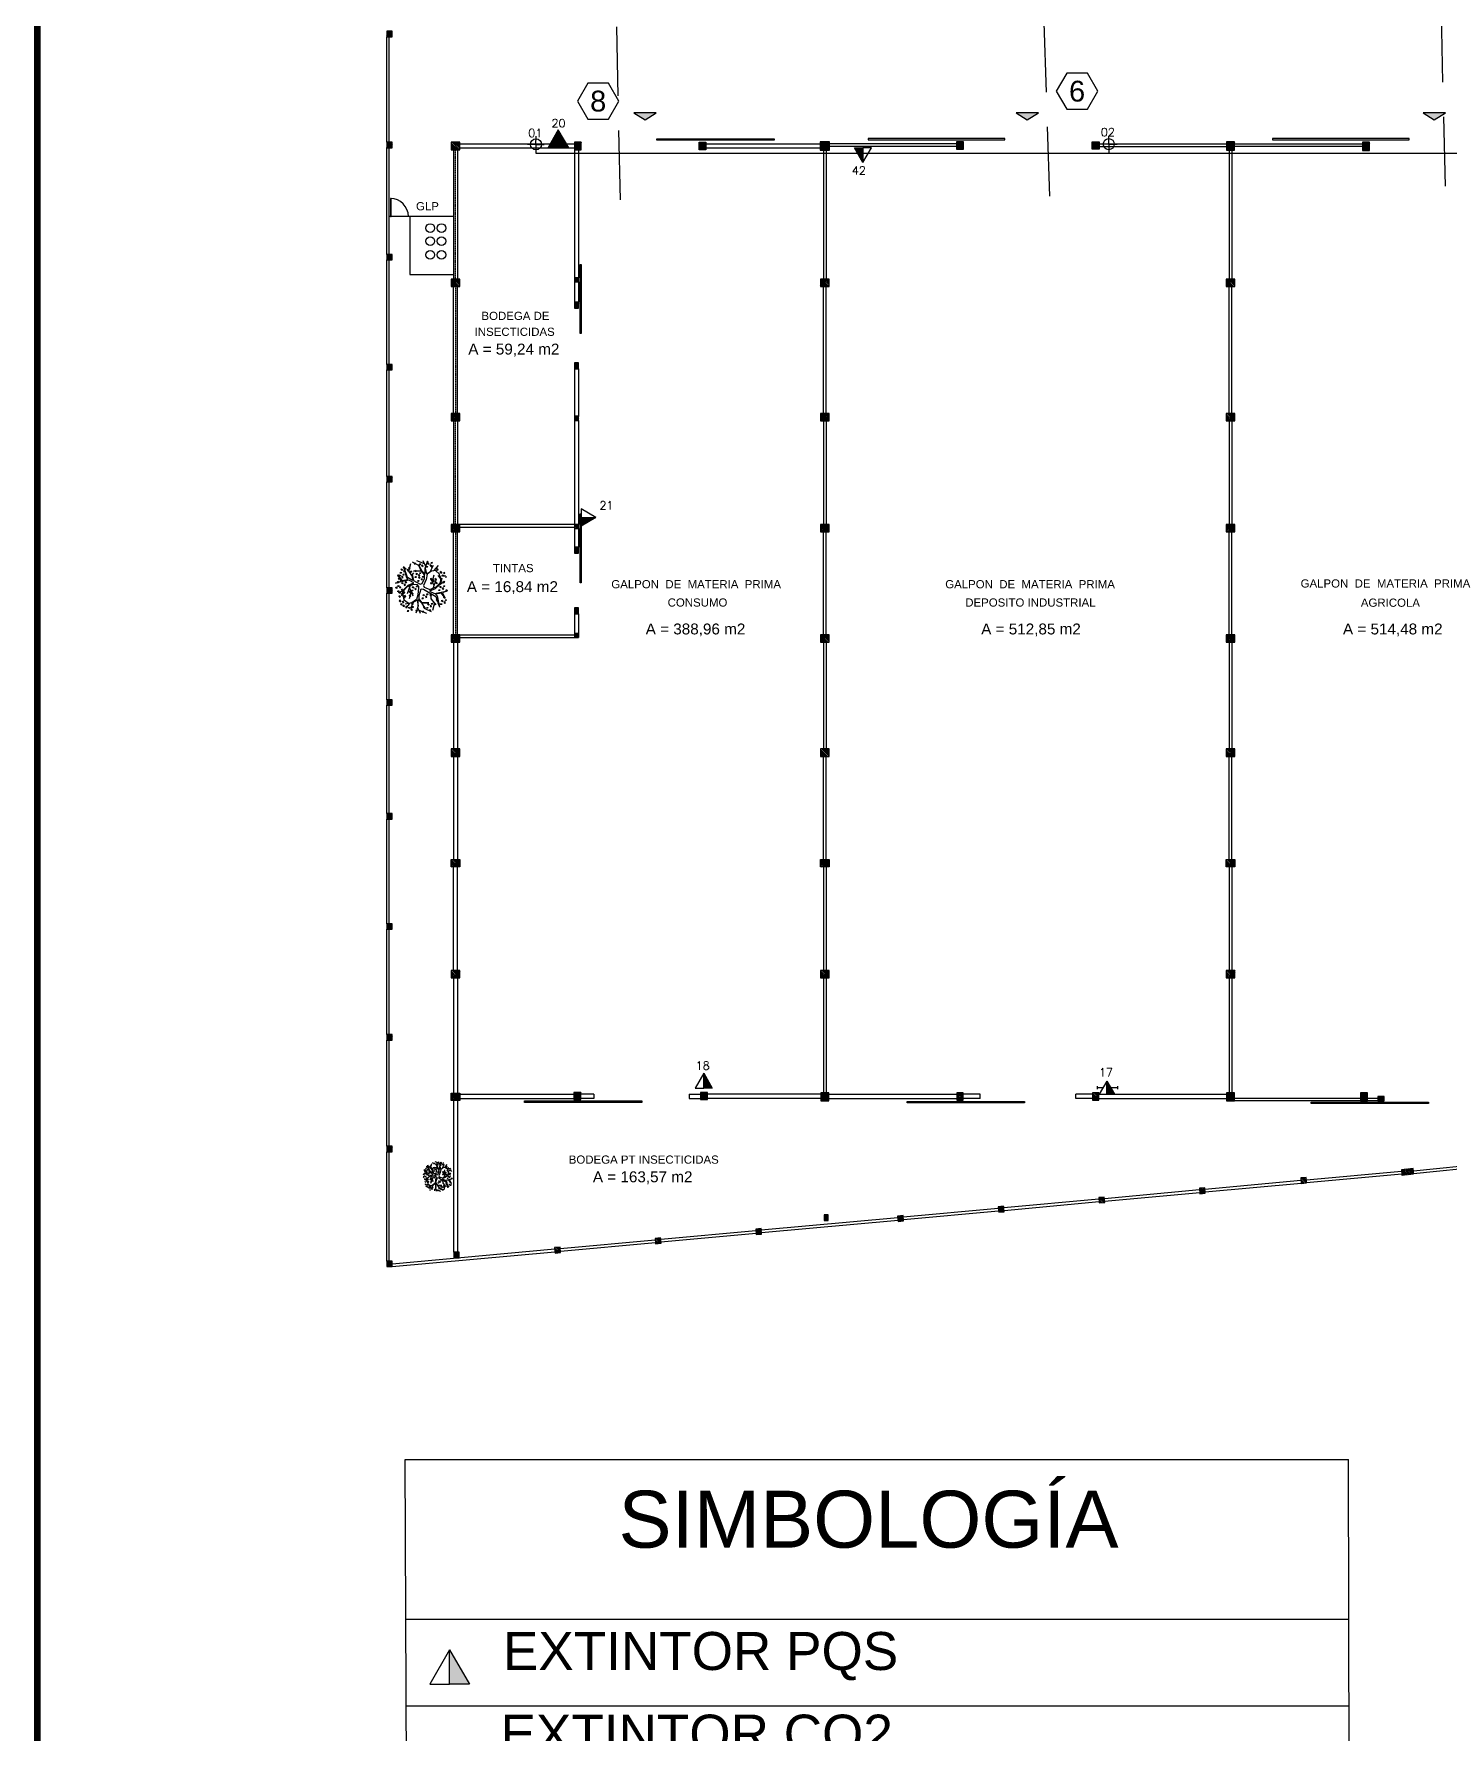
# Model space of a CAD drawing. Header units: millimetres. Extents: x -107 to 237943, y 136 to 168336.
# Drawn here: x -107 to 51732, y 57062 to 119334 of the extents above; entities that cross this region are included whole.
import ezdxf

# ---------------------------------------------------------------- set-up
doc = ezdxf.new("R2010")
doc.units = ezdxf.units.MM
doc.linetypes.add('DASHED2', pattern=[0.375, 0.25, -0.125])
doc.linetypes.add('HIDDEN2', pattern=[4.7625, 3.175, -1.5875])
for name, color, linetype in [('areas verdes', 82, 'Continuous'), ('edificios', 7, 'Continuous'), ('Extintor Agua', 1, 'Continuous'), ('Extintores CO2', 1, 'Continuous'), ('Extintores pqs', 5, 'Continuous'), ('Hidrantes', 5, 'Continuous'), ('textos', 7, 'Continuous')]:
    doc.layers.add(name, color=color, linetype=linetype)
for name, color, linetype, lineweight in [('Evacuación', 94, 'DASHED2', 35), ('Línea Hidrante', 1, 'Continuous', 60), ('Zona de Seguridad', 94, 'Continuous', 9)]:
    doc.layers.add(name, color=color, linetype=linetype, lineweight=lineweight)
doc.styles.add('CUADRO', font='arial.ttf', dxfattribs={"height": 0.8})
doc.styles.get("Standard").update_dxf_attribs({"font": 'romans.shx', "width": 0.87})
doc.styles.add('style1', font='arial.ttf')
pattern_1 = [(315, (41925.572, 125001.506), (29.185832, 29.185832), [])]
pattern_2 = [(315.16564, (227.145, -168.87), (29.101337, 29.270084), [])]

# ---------------------------------------------------------------- blocks, each defined once
blk = doc.blocks.new('árbol 2')
at = {"layer": 'areas verdes', "color": 84}
for p, q in [((-715, 634), (-752, 619)), ((-715, 634), (-682, 615)), ((-655, 687), (-644, 723)), ((-655, 687), (-632, 655)), ((-620, 693), (-644, 723)), ((-620, 693), (-632, 655)), ((-597, 660), (-610, 624)), ((-573, 634), (-610, 624)), ((-597, 660), (-559, 671)), ((-573, 634), (-559, 671)), ((-515, 594), (-503, 630)), ((-322, 365), (-504, 640)), ((-480, 600), (-503, 630)), ((-461, 672), (-449, 709)), ((-461, 672), (-437, 641)), ((-460, 566), (-386, 845)), ((-426, 678), (-449, 709)), ((-426, 678), (-437, 641)), ((-97, 773), (-332, 886)), ((-256, 832), (-245, 869)), ((-256, 832), (-233, 801)), ((-221, 839), (-245, 869)), ((-221, 839), (-233, 801)), ((118, 832), (-168, 945)), ((-66, 807), (-55, 844)), ((-66, 807), (-43, 776)), ((-32, 813), (-55, 844)), ((-32, 813), (-43, 776)), ((11, 752), (23, 788)), ((11, 752), (35, 720)), ((46, 758), (23, 788)), ((46, 758), (35, 720)), ((165, 738), (67, 946)), ((136, 671), (231, 944)), ((201, 737), (175, 707)), ((215, 704), (175, 707)), ((201, 737), (239, 734)), ((206, 892), (217, 929)), ((206, 892), (229, 860)), ((246, 854), (209, 838)), ((244, 818), (209, 838)), ((215, 704), (239, 734)), ((240, 898), (217, 929)), ((240, 898), (229, 860)), ((244, 818), (279, 834)), ((246, 854), (279, 834)), ((425, 773), (305, 531)), ((316, 778), (335, 812)), ((316, 778), (332, 743)), ((351, 776), (332, 743)), ((351, 776), (335, 812)), ((364, 880), (351, 844)), ((388, 854), (351, 844)), ((361, 730), (372, 767)), ((361, 730), (384, 698)), ((364, 880), (402, 890)), ((396, 736), (372, 767)), ((396, 736), (384, 698)), ((388, 854), (402, 890)), ((611, 765), (452, 584)), ((571, 622), (582, 659)), ((605, 629), (582, 659)), ((605, 629), (594, 591)), ((-877, 157), (-865, 194)), ((-877, 157), (-853, 126)), ((-849, 33), (-874, 3)), ((-835, 0), (-874, 3)), ((-870, 397), (-859, 433)), ((-870, 397), (-847, 365)), ((-842, 164), (-865, 194)), ((-835, 403), (-859, 433)), ((-831, 304), (-857, 274)), ((-818, 271), (-857, 274)), ((-842, 164), (-853, 126)), ((-849, 33), (-810, 29)), ((-835, 403), (-847, 365)), ((-835, 0), (-810, 29)), ((-831, 304), (-793, 301)), ((-787, 421), (-823, 405)), ((-789, 385), (-823, 405)), ((-818, 271), (-793, 301)), ((-789, 385), (-754, 401)), ((-787, 421), (-754, 401)), ((-760, 517), (-786, 487)), ((-746, 485), (-786, 487)), ((-760, 517), (-722, 514)), ((-717, 599), (-752, 619)), ((-746, 485), (-722, 514)), ((-696, 139), (-732, 123)), ((-698, 104), (-732, 123)), ((-717, 599), (-682, 615)), ((-717, 345), (-697, 379)), ((-717, 345), (-700, 310)), ((-681, 343), (-700, 310)), ((-698, 104), (-663, 120)), ((-681, 343), (-697, 379)), ((-696, 139), (-663, 120)), ((-668, 446), (-682, 410)), ((-645, 420), (-682, 410)), ((-668, 446), (-631, 457)), ((-645, 559), (-626, 593)), ((-645, 559), (-629, 524)), ((-645, 420), (-631, 457)), ((-610, 557), (-629, 524)), ((-610, 557), (-626, 593)), ((-626, 63), (-607, 98)), ((-626, 63), (-610, 28)), ((-591, 62), (-610, 28)), ((-591, 62), (-607, 98)), ((-578, 165), (-591, 129)), ((-554, 139), (-591, 129)), ((-578, 165), (-540, 176)), ((-554, 139), (-540, 176)), ((-407, 33), (-518, -263)), ((-515, 594), (-491, 562)), ((-480, 600), (-491, 562)), ((-403, 539), (-391, 576)), ((-403, 539), (-379, 507)), ((-368, 545), (-391, 576)), ((-368, 545), (-379, 507)), ((-336, 383), (-327, 221)), ((-218, 361), (-244, 331)), ((-205, 328), (-244, 331)), ((-229, 563), (-218, 600)), ((-229, 563), (-206, 532)), ((-194, 569), (-218, 600)), ((-218, 361), (-180, 358)), ((-174, 478), (-210, 462)), ((-176, 442), (-210, 462)), ((-194, 569), (-206, 532)), ((-205, 328), (-180, 358)), ((-183, 10), (-196, -26)), ((-183, 10), (-145, 21)), ((-176, 442), (-141, 458)), ((-174, 478), (-141, 458)), ((-159, -16), (-145, 21)), ((-118, 220), (-144, 190)), ((-104, 188), (-144, 190)), ((-118, 220), (-80, 217)), ((-74, 337), (-110, 321)), ((-76, 302), (-110, 321)), ((-104, 402), (-84, 436)), ((-104, 402), (-87, 367)), ((-104, 188), (-80, 217)), ((-68, 400), (-87, 367)), ((-68, 400), (-84, 436)), ((-76, 302), (-41, 318)), ((-74, 337), (-41, 318)), ((-55, 503), (-69, 467)), ((-32, 477), (-69, 467)), ((-55, 503), (-17, 514)), ((-32, 477), (-17, 514)), ((-3, 261), (16, 296)), ((-3, 261), (13, 227)), ((32, 260), (13, 227)), ((32, 260), (16, 296)), ((45, 363), (32, 327)), ((69, 337), (32, 327)), ((45, 363), (83, 374)), ((69, 337), (83, 374)), ((339, 112), (351, 149)), ((339, 112), (363, 80)), ((465, 23), (343, 308)), ((348, 257), (360, 294)), ((348, 257), (372, 225)), ((374, 118), (351, 149)), ((383, 263), (360, 294)), ((374, 118), (363, 80)), ((383, 263), (372, 225)), ((379, 571), (617, 613)), ((458, 411), (399, 178)), ((426, 202), (437, 238)), ((426, 202), (449, 170)), ((429, -65), (541, 231)), ((461, 208), (437, 238)), ((461, 208), (449, 170)), ((505, 264), (516, 301)), ((505, 264), (528, 232)), ((510, 584), (665, 455)), ((539, 270), (516, 301)), ((539, 270), (528, 232)), ((535, 126), (547, 163)), ((535, 126), (559, 94)), ((570, 132), (547, 163)), ((570, 132), (559, 94)), ((571, 622), (594, 591)), ((701, 310), (614, 397)), ((720, 201), (665, 457)), ((666, 348), (678, 384)), ((666, 348), (690, 316)), ((701, 354), (678, 384)), ((701, 354), (690, 316)), ((700, 506), (698, 545)), ((731, 523), (698, 545)), ((700, 506), (732, 485)), ((731, 523), (732, 485)), ((786, 415), (753, 394)), ((789, 379), (753, 394)), ((786, 415), (822, 400)), ((789, 379), (822, 400)), ((796, 158), (807, 195)), ((796, 158), (819, 126)), ((816, 25), (803, -11)), ((831, 164), (807, 195)), ((816, 25), (854, 36)), ((817, 491), (832, 528)), ((817, 491), (837, 458)), ((831, 164), (819, 126)), ((852, 494), (832, 528)), ((852, 494), (837, 458)), ((840, -1), (854, 36)), ((893, 379), (855, 388)), ((870, 353), (855, 388)), ((870, 353), (908, 343)), ((893, 379), (908, 343)), ((-911, -30), (-948, -45)), ((-913, -65), (-948, -45)), ((-913, -65), (-878, -49)), ((-911, -30), (-878, -49)), ((-848, -157), (-874, -187)), ((-834, -190), (-874, -187)), ((-848, -157), (-810, -160)), ((-834, -190), (-810, -160)), ((-818, -372), (-806, -336)), ((-818, -372), (-794, -404)), ((-809, -227), (-797, -191)), ((-809, -227), (-785, -259)), ((-783, -366), (-806, -336)), ((-786, -18), (-799, -54)), ((-762, -44), (-799, -54)), ((-799, -533), (-794, -494)), ((-799, -533), (-771, -560)), ((-774, -221), (-797, -191)), ((-783, -366), (-794, -404)), ((-766, -522), (-794, -494)), ((-786, -18), (-748, -7)), ((-774, -221), (-785, -259)), ((-766, -522), (-771, -560)), ((-762, -44), (-748, -7)), ((-733, -116), (-714, -81)), ((-733, -116), (-717, -151)), ((-731, -283), (-720, -246)), ((-731, -283), (-708, -314)), ((-678, -169), (-728, -351)), ((-696, -277), (-720, -246)), ((-698, -117), (-717, -151)), ((-698, -117), (-714, -81)), ((-696, -277), (-708, -314)), ((-698, -233), (-642, -490)), ((-687, -571), (-665, -538)), ((-687, -571), (-674, -607)), ((-678, -343), (-591, -430)), ((-652, -575), (-674, -607)), ((-652, -575), (-665, -538)), ((-487, -616), (-662, -493)), ((-653, -220), (-641, -184)), ((-653, -220), (-629, -252)), ((-618, -214), (-641, -184)), ((-618, -214), (-629, -252)), ((-622, -358), (-610, -322)), ((-622, -358), (-598, -390)), ((-587, -352), (-610, -322)), ((-587, -352), (-598, -390)), ((-356, -603), (-594, -645)), ((-442, -55), (-320, -341)), ((-440, -347), (-428, -310)), ((-440, -347), (-416, -378)), ((-435, -443), (-377, -210)), ((-431, -202), (-419, -165)), ((-431, -202), (-407, -233)), ((-405, -340), (-428, -310)), ((-396, -196), (-419, -165)), ((-405, -340), (-416, -378)), ((-396, -196), (-407, -233)), ((-292, -561), (-402, -806)), ((-346, -133), (-372, -163)), ((-333, -166), (-372, -163)), ((-353, -257), (-342, -220)), ((-353, -257), (-330, -289)), ((-350, -646), (-338, -609)), ((-346, -133), (-308, -136)), ((-318, -251), (-342, -220)), ((-302, -16), (-338, -32)), ((-304, -51), (-338, -32)), ((-315, -639), (-338, -609)), ((-333, -166), (-308, -136)), ((-318, -251), (-330, -289)), ((-304, -51), (-269, -36)), ((-302, -16), (-269, -36)), ((-231, -92), (-212, -57)), ((-231, -92), (-215, -127)), ((-196, -93), (-215, -127)), ((-196, -93), (-212, -57)), ((-159, -16), (-196, -26)), ((41, -418), (16, -448)), ((55, -451), (16, -448)), ((41, -418), (80, -421)), ((86, -301), (50, -317)), ((84, -336), (50, -317)), ((55, -451), (80, -421)), ((84, -336), (119, -321)), ((86, -301), (119, -321)), ((156, -377), (175, -342)), ((156, -377), (172, -412)), ((191, -378), (172, -412)), ((191, -378), (175, -342)), ((204, -275), (191, -311)), ((228, -301), (191, -311)), ((204, -275), (242, -264)), ((228, -301), (242, -264)), ((324, -323), (335, -287)), ((324, -323), (347, -355)), ((359, -317), (335, -287)), ((359, -317), (347, -355)), ((375, -621), (362, -657)), ((375, -621), (413, -610)), ((399, -647), (413, -610)), ((483, -599), (409, -878)), ((479, -643), (490, -606)), ((514, -637), (490, -606)), ((553, -507), (565, -470)), ((553, -507), (577, -538)), ((588, -501), (565, -470)), ((588, -501), (577, -538)), ((611, -640), (623, -603)), ((646, -634), (623, -603)), ((653, -118), (628, -148)), ((667, -151), (628, -148)), ((653, -118), (692, -121)), ((698, -1), (662, -17)), ((696, -36), (662, -17)), ((667, -151), (692, -121)), ((696, -36), (731, -21)), ((698, -1), (731, -21)), ((763, -514), (726, -530)), ((761, -549), (726, -530)), ((761, -549), (796, -533)), ((763, -514), (796, -533)), ((768, -77), (787, -42)), ((768, -77), (784, -112)), ((803, -78), (784, -112)), ((803, -78), (787, -42)), ((840, -1), (803, -11)), ((821, -398), (832, -362)), ((821, -398), (844, -430)), ((856, -392), (832, -362)), ((833, -590), (852, -555)), ((833, -590), (849, -624)), ((856, -392), (844, -430)), ((868, -591), (849, -624)), ((868, -591), (852, -555)), ((881, -488), (868, -524)), ((905, -514), (868, -524)), ((881, -488), (919, -477)), ((905, -514), (919, -477)), ((911, -149), (923, -113)), ((911, -149), (935, -181)), ((946, -143), (923, -113)), ((946, -143), (935, -181)), ((-733, -640), (-769, -653)), ((-737, -675), (-769, -653)), ((-737, -675), (-700, -661)), ((-733, -640), (-700, -661)), ((-635, -695), (-670, -679)), ((-663, -717), (-670, -679)), ((-663, -717), (-627, -734)), ((-635, -695), (-627, -734)), ((-434, -627), (-588, -798)), ((-554, -743), (-543, -706)), ((-554, -743), (-531, -775)), ((-519, -737), (-543, -706)), ((-519, -737), (-531, -775)), ((-494, -882), (-520, -911)), ((-481, -914), (-520, -911)), ((-494, -882), (-456, -885)), ((-450, -765), (-486, -780)), ((-452, -800), (-486, -780)), ((-481, -914), (-456, -885)), ((-452, -800), (-417, -784)), ((-450, -765), (-417, -784)), ((-380, -840), (-361, -806)), ((-380, -840), (-364, -875)), ((-344, -842), (-364, -875)), ((-344, -842), (-361, -806)), ((-350, -646), (-326, -677)), ((-332, -739), (-345, -775)), ((-308, -765), (-345, -775)), ((-332, -739), (-294, -728)), ((-315, -639), (-326, -677)), ((-308, -765), (-294, -728)), ((-113, -704), (-208, -976)), ((-194, -889), (-183, -853)), ((-194, -889), (-171, -921)), ((-160, -883), (-183, -853)), ((-160, -883), (-171, -921)), ((-142, -770), (-44, -978)), ((-95, -864), (191, -978)), ((45, -923), (56, -886)), ((45, -923), (68, -954)), ((79, -917), (56, -886)), ((79, -917), (68, -954)), ((86, -772), (97, -736)), ((86, -772), (109, -804)), ((121, -766), (97, -736)), ((121, -766), (109, -804)), ((213, -764), (187, -794)), ((226, -796), (187, -794)), ((213, -764), (251, -767)), ((257, -647), (221, -662)), ((255, -682), (221, -662)), ((226, -796), (251, -767)), ((255, -682), (290, -666)), ((257, -647), (290, -666)), ((303, -877), (314, -841)), ((303, -877), (326, -909)), ((337, -871), (314, -841)), ((337, -871), (326, -909)), ((327, -723), (346, -688)), ((327, -723), (343, -757)), ((363, -724), (343, -757)), ((363, -724), (346, -688)), ((399, -647), (362, -657)), ((479, -643), (502, -674)), ((514, -637), (502, -674)), ((611, -640), (635, -671)), ((646, -634), (635, -671)), ((718, -631), (692, -661)), ((732, -663), (692, -661)), ((718, -631), (756, -634)), ((732, -663), (756, -634))]:
    blk.add_line(p, q, dxfattribs=at)
for points in [[(-110, 6), (-145, 59), (-291, 74), (-521, -18), (-676, -178), (-834, -216), (-697, -160), (-482, 50), (-282, 137), (-462, 228), (-946, 116), (-743, 199), (-863, 431), (-715, 214), (-497, 253), (-544, 342), (-642, 729)], [(-327, 221), (-511, 332), (-640, 719)], [(-295, 503), (-334, 435), (-296, 216), (-49, 86), (25, 107), (110, 298), (108, 423), (3, 556), (-291, 560), (-11, 574), (-97, 773), (21, 569), (143, 449), (137, 667), (183, 464), (384, 575), (206, 448), (168, 257), (81, 33), (97, -25), (157, -55), (314, -106), (543, -15), (693, 140), (751, 319)], [(-110, 6), (-108, -50), (-134, -301), (-183, -480), (-356, -603), (-160, -497), (-113, -704), (-122, -480), (2, -601), (120, -806), (355, -918)], [(743, 292), (697, 108), (856, 184), (664, 58), (504, -83), (302, -168), (484, -260), (908, -173), (769, -230), (870, -426), (738, -246), (519, -285), (576, -345), (665, -761)], [(120, -806), (33, -606), (277, -594), (20, -588), (-86, -453), (-87, -330), (-14, -91), (78, -99), (319, -249), (357, -467), (357, -467), (350, -253), (533, -364)], [(357, -467), (526, -673)], [(533, -364), (655, -719)]]:
    blk.add_lwpolyline(points, dxfattribs=at)
blk = doc.blocks.new('A$C375343D7')
at = {"layer": 'Extintores pqs', "lineweight": -2}
blk.add_hatch(color=256, dxfattribs=at).paths.add_polyline_path([(0, 0.9), (0, 0), (0.52, 0)])
for p, q in [((0, 0.9), (-0.52, 0)), ((-0.52, 0), (0, 0)), ((0, 0), (0, 0.9)), ((0, 0.9), (0.52, 0)), ((0.52, 0), (0, 0))]:
    blk.add_line(p, q, dxfattribs=at)
blk = doc.blocks.new('A$C11A42A4C')
at = {"layer": 'Extintor Agua', "lineweight": -2}
blk.add_hatch(color=256, dxfattribs=at).paths.add_polyline_path([(0.52, 0.9), (-0.52, 0.9), (0, 0)])
for p, q in [((0.52, 0.9), (-0.52, 0.9)), ((0, 0), (-0.52, 0.9)), ((0, 0), (0.52, 0.9))]:
    blk.add_line(p, q, dxfattribs=at)

msp = doc.modelspace()

# ---------------------------------------------------------------- hatches: boundary and pattern name
h = msp.add_hatch(color=256)
h.dxf.hatch_style = 1
h.paths.add_polyline_path([(21874, 116439), (22279, 116192), (22684, 116439)])
h = msp.add_hatch(color=256)
h.dxf.hatch_style = 1
h.paths.add_polyline_path([(35878, 116439), (36283, 116192), (36688, 116439)])
h = msp.add_hatch(color=256)
h.dxf.hatch_style = 1
h.paths.add_polyline_path([(50789, 116439), (51194, 116192), (51599, 116439)])
at = {"layer": 'edificios'}
h = msp.add_hatch(dxfattribs=at)
h.set_pattern_fill('ANSI31', color=1, scale=13, angle=270)
h.paths.add_polyline_path([(12817, 115164), (13017, 115164), (13017, 115364), (12817, 115364)])
h.paths.add_polyline_path([(12817, 119234), (13017, 119234), (13017, 119434), (12817, 119434)])
h.paths.add_polyline_path([(12817, 123504), (13017, 123504), (13017, 123304), (12817, 123304)])
h.paths.add_polyline_path([(12817, 127574), (13017, 127574), (13017, 127374), (12817, 127374)])
h.paths.add_polyline_path([(12817, 131444), (13017, 131444), (13017, 131644), (12817, 131644)])
h = msp.add_hatch(dxfattribs=at)
h.set_pattern_fill('ANSI31', color=1, scale=13, angle=270)
h.paths.add_polyline_path([(15182, 115094), (15492, 115094), (15492, 115364), (15182, 115364)])
h.paths.add_polyline_path([(19694, 115094), (19944, 115094), (19944, 115364), (19694, 115364)])
h.paths.add_polyline_path([(24509, 115094), (24259, 115094), (24259, 115364), (24509, 115364)])
h.paths.add_polyline_path([(28689, 115079), (29039, 115079), (29039, 115379), (28689, 115379)])
h.paths.add_polyline_path([(15182, 110084), (15492, 110084), (15492, 110354), (15182, 110354)])
h.paths.add_polyline_path([(15182, 105154), (15492, 105154), (15492, 105424), (15182, 105424)])
h.paths.add_polyline_path([(15182, 101084), (15492, 101084), (15492, 101354), (15182, 101354)])
h.paths.add_polyline_path([(15182, 97044), (15492, 97044), (15492, 97314), (15182, 97314)])
h.paths.add_polyline_path([(15182, 92858), (15492, 92858), (15492, 93128), (15182, 93128)])
h.paths.add_polyline_path([(15182, 89075), (15492, 89075), (15492, 88805), (15182, 88805)])
h.paths.add_polyline_path([(15182, 84735), (15492, 84735), (15492, 85005), (15182, 85005)])
h.paths.add_polyline_path([(15182, 80517), (15492, 80517), (15492, 80247), (15182, 80247)])
h = msp.add_hatch(dxfattribs=at)
h.set_pattern_fill('ANSI31', color=1, scale=13, angle=270)
h.paths.add_polyline_path([(43579, 115079), (43879, 115079), (43879, 115379), (43579, 115379)])
h.paths.add_polyline_path([(38919, 115109), (38659, 115109), (38659, 115379), (38919, 115379)])
h.paths.add_polyline_path([(33689, 115109), (33949, 115109), (33949, 115379), (33689, 115379)])
h = msp.add_hatch(dxfattribs=at)
h.set_pattern_fill('ANSI31', color=1, scale=13, angle=270)
h.set_pattern_definition([(315, (41925.572, 125007.506), (29.18583, 29.18583), [])])
h.paths.add_polyline_path([(48559, 115364), (48559, 115064), (48819, 115064), (48819, 115364)])
h = msp.add_hatch(dxfattribs=at)
h.set_pattern_fill('ANSI31', color=1, scale=13, angle=270)
h.paths.add_polyline_path([(12817, 78366), (13017, 78366), (13017, 78566), (12817, 78566)])
h.paths.add_polyline_path([(12817, 82459), (13017, 82459), (13017, 82659), (12817, 82659)])
h.paths.add_polyline_path([(12817, 86519), (13017, 86519), (13017, 86719), (12817, 86719)])
h.paths.add_polyline_path([(12817, 90559), (13017, 90559), (13017, 90759), (12817, 90759)])
h.paths.add_polyline_path([(12817, 94734), (13017, 94734), (13017, 94934), (12817, 94934)])
h.paths.add_polyline_path([(12817, 98834), (13017, 98834), (13017, 99034), (12817, 99034)])
h.paths.add_polyline_path([(12817, 102914), (13017, 102914), (13017, 103114), (12817, 103114)])
h.paths.add_polyline_path([(12817, 107024), (13017, 107024), (13017, 107224), (12817, 107224)])
h.paths.add_polyline_path([(12817, 111054), (13017, 111054), (13017, 111254), (12817, 111254)])
h = msp.add_hatch(dxfattribs=at)
h.set_pattern_fill('ANSI31', color=1, scale=13, angle=270)
h.paths.add_polyline_path([(19694, 110251), (19844, 110251), (19844, 110401), (19694, 110401)])
h.paths.add_polyline_path([(19694, 109281), (19844, 109281), (19844, 109501), (19694, 109501)])
h.paths.add_polyline_path([(19694, 107061), (19844, 107061), (19844, 107281), (19694, 107281)])
h.paths.add_polyline_path([(19694, 105171), (19844, 105171), (19844, 105321), (19694, 105321)])
h.paths.add_polyline_path([(19694, 100301), (19844, 100301), (19844, 100521), (19694, 100521)])
h.paths.add_polyline_path([(19694, 101204), (19844, 101204), (19844, 101354), (19694, 101354)])
h.paths.add_polyline_path([(19694, 98081), (19844, 98081), (19844, 98301), (19694, 98301)])
h.paths.add_polyline_path([(19694, 97211), (19844, 97211), (19844, 97361), (19694, 97361)])
h = msp.add_hatch(dxfattribs=at)
h.set_pattern_fill('ANSI31', color=1, scale=13, angle=270)
h.paths.add_polyline_path([(28709, 110084), (29019, 110084), (29019, 110354), (28709, 110354)])
h.paths.add_polyline_path([(28709, 105154), (29019, 105154), (29019, 105424), (28709, 105424)])
h.paths.add_polyline_path([(28709, 101084), (29019, 101084), (29019, 101354), (28709, 101354)])
h.paths.add_polyline_path([(28709, 97044), (29019, 97044), (29019, 97314), (28709, 97314)])
h.paths.add_polyline_path([(28709, 92858), (29019, 92858), (29019, 93128), (28709, 93128)])
h.paths.add_polyline_path([(28709, 89075), (29019, 89075), (29019, 88805), (28709, 88805)])
h.paths.add_polyline_path([(28709, 84735), (29019, 84735), (29019, 85005), (28709, 85005)])
h = msp.add_hatch(dxfattribs=at)
h.set_pattern_fill('ANSI31', color=1, scale=13, angle=270)
h.paths.add_polyline_path([(43574, 84735), (43884, 84735), (43884, 85005), (43574, 85005)])
h.paths.add_polyline_path([(43574, 89075), (43884, 89075), (43884, 88805), (43574, 88805)])
h.paths.add_polyline_path([(43574, 92858), (43884, 92858), (43884, 93128), (43574, 93128)])
h.paths.add_polyline_path([(43574, 97044), (43884, 97044), (43884, 97314), (43574, 97314)])
h.paths.add_polyline_path([(43574, 101084), (43884, 101084), (43884, 101354), (43574, 101354)])
h.paths.add_polyline_path([(43574, 105154), (43884, 105154), (43884, 105424), (43574, 105424)])
h.paths.add_polyline_path([(43574, 110084), (43884, 110084), (43884, 110354), (43574, 110354)])
h = msp.add_hatch(dxfattribs=at)
h.set_pattern_fill('ANSI31', color=1, scale=13, angle=270)
h.paths.add_polyline_path([(19672, 80277), (19932, 80277), (19932, 80537), (19672, 80537)])
h.paths.add_polyline_path([(24307, 80277), (24567, 80277), (24567, 80537), (24307, 80537)])
h.paths.add_polyline_path([(28714, 80232), (29014, 80232), (29014, 80532), (28714, 80532)])
h.paths.add_polyline_path([(33706, 80257), (33931, 80257), (33931, 80527), (33706, 80527)])
h.paths.add_polyline_path([(38676, 80257), (38901, 80257), (38901, 80527), (38676, 80527)])
h.paths.add_polyline_path([(43579, 80232), (43879, 80232), (43879, 80532), (43579, 80532)])
h = msp.add_hatch(dxfattribs=at)
h.set_pattern_fill('ANSI31', color=1, scale=13, angle=270)
h.set_pattern_definition(pattern_1)
h.paths.add_polyline_path([(48489, 80532), (48489, 80232), (48749, 80232), (48749, 80532)])
h = msp.add_hatch(dxfattribs=at)
h.set_pattern_fill('ANSI31', color=1, scale=13, angle=270)
h.set_pattern_definition(pattern_1)
h.paths.add_polyline_path([(49119, 80392), (49119, 80232), (49354, 80232), (49354, 80392)])
h = msp.add_hatch(dxfattribs=at)
h.set_pattern_fill('ANSI31', color=1, scale=13, angle=270.16564)
h.set_pattern_definition(pattern_2)
h.paths.add_polyline_path([(31551, 75811), (31751, 75830), (31732, 76029), (31533, 76011)])
h.paths.add_polyline_path([(35235, 76150), (35434, 76168), (35416, 76367), (35217, 76349)])
h.paths.add_polyline_path([(38920, 76489), (39120, 76507), (39101, 76707), (38902, 76688)])
h.paths.add_polyline_path([(42605, 76828), (42804, 76847), (42786, 77046), (42586, 77027)])
h.paths.add_polyline_path([(46317, 77205), (46517, 77224), (46499, 77423), (46300, 77404)])
h.paths.add_polyline_path([(50236, 77533), (50435, 77554), (50414, 77753), (50216, 77732)])
h.paths.add_polyline_path([(50007, 77510), (50206, 77530), (50186, 77729), (49987, 77708)])
h.paths.add_polyline_path([(54360, 77958), (54559, 77978), (54539, 78177), (54340, 78157)])
h = msp.add_hatch(dxfattribs=at)
h.set_pattern_fill('ANSI31', color=1, scale=13, angle=270)
h.set_pattern_definition([(315, (0, 7.33), (29.185832, 29.185832), [])])
h.paths.add_polyline_path([(28835, 75852), (28985, 75852), (28985, 76052), (28835, 76052)])
h = msp.add_hatch(dxfattribs=at)
h.set_pattern_fill('ANSI31', color=1, scale=13, angle=270.16564)
h.set_pattern_definition(pattern_2)
h.paths.add_polyline_path([(26352, 75333), (26551, 75351), (26533, 75550), (26334, 75532)])
h = msp.add_hatch(dxfattribs=at)
h.set_pattern_fill('ANSI31', color=1, scale=13, angle=270.16564)
h.set_pattern_definition(pattern_2)
h.paths.add_polyline_path([(18983, 74654), (19182, 74673), (19164, 74872), (18965, 74853)])
h = msp.add_hatch(dxfattribs=at)
h.set_pattern_fill('ANSI31', color=1, scale=13, angle=270.16564)
h.set_pattern_definition(pattern_2)
h.paths.add_polyline_path([(22667, 74993), (22866, 75012), (22847, 75211), (22648, 75193)])
h = msp.add_hatch(dxfattribs=at)
h.set_pattern_fill('ANSI31', color=1, scale=13, angle=270)
h.set_pattern_definition([(315, (0, -83.083), (29.185832, 29.185832), [])])
h.paths.add_polyline_path([(12817, 74155), (13017, 74155), (13017, 74355), (12817, 74355)])
h = msp.add_hatch(dxfattribs=at)
h.set_pattern_fill('ANSI31', color=1, scale=13, angle=270)
h.set_pattern_definition([(315, (0, -125), (29.185832, 29.185832), [])])
h.paths.add_polyline_path([(15273, 74482), (15473, 74482), (15473, 74682), (15273, 74682)])
at = {"layer": 'Extintores pqs', "lineweight": -2}
for points in [[(39197, 80956), (39197, 80477), (39474, 80477)], [(15118, 60108), (15118, 58854), (15842, 58854)]]:
    msp.add_hatch(color=256, dxfattribs=at).paths.add_polyline_path(points)

# ---------------------------------------------------------------- linework, layer by layer
at = {"const_width": 250}
msp.add_lwpolyline([(237818, 168211), (237818, 261), (18, 261), (18, 168211), (237818, 168211)], close=True, dxfattribs=at)
at = {"color": 0}
for points in [[(21874, 116439), (22279, 116192), (22684, 116439)], [(35878, 116439), (36283, 116192), (36688, 116439)], [(50789, 116439), (51194, 116192), (51599, 116439)]]:
    msp.add_lwpolyline(points, close=True, dxfattribs=at)
at = {"layer": 'edificios'}
for p, q in [((12817, 115364), (12817, 119234)), ((12907, 115364), (12907, 119234)), ((15492, 115314), (19694, 115314)), ((24509, 115314), (28689, 115314)), ((24509, 115314), (28689, 115314)), ((33689, 115314), (29039, 115314)), ((33689, 115214), (29039, 115214)), ((38919, 115314), (43579, 115314)), ((38919, 115214), (43579, 115214)), ((43879, 115314), (48559, 115314)), ((48559, 115214), (43879, 115214)), ((12817, 111254), (12817, 115164)), ((12907, 111254), (12907, 115164)), ((15257, 115094), (15257, 110354)), ((15407, 115094), (15407, 110354)), ((15492, 115164), (19694, 115164)), ((19694, 115094), (19694, 110401)), ((19844, 115094), (19844, 110401)), ((24509, 115164), (28689, 115164)), ((24509, 115164), (28689, 115164)), ((28814, 115079), (28814, 110354)), ((28914, 115079), (28914, 110354)), ((43679, 115079), (43679, 110354)), ((43679, 115079), (43779, 115079)), ((43779, 115079), (43779, 110354)), ((13657, 112644), (12907, 112644)), ((15257, 112644), (13657, 112644)), ((13657, 112644), (13657, 110519)), ((12817, 107224), (12817, 111054)), ((12907, 107224), (12907, 111054)), ((13657, 110519), (15257, 110519)), ((19694, 110251), (19694, 109501)), ((19844, 110251), (19844, 109501)), ((15257, 105424), (15257, 110084)), ((15407, 105424), (15407, 110084)), ((28814, 105424), (28814, 110084)), ((28914, 105424), (28914, 110084)), ((43679, 105424), (43679, 110084)), ((43779, 105424), (43779, 110084)), ((12817, 103114), (12817, 107024)), ((12907, 103114), (12907, 107024)), ((19694, 107061), (19694, 105321)), ((19844, 107061), (19844, 105321)), ((15257, 105154), (15257, 101354)), ((15407, 105154), (15407, 101354)), ((19694, 105171), (19694, 101354)), ((19844, 105171), (19844, 101354)), ((28814, 105154), (28814, 101354)), ((28914, 105154), (28914, 101354)), ((43679, 105154), (43679, 101354)), ((43779, 105154), (43779, 101354)), ((12817, 99034), (12817, 102914)), ((12907, 99034), (12907, 102914)), ((15257, 97314), (15257, 101084)), ((15407, 97314), (15407, 101084)), ((19694, 101354), (15492, 101354)), ((19694, 101241), (15492, 101241)), ((19694, 101204), (19694, 100521)), ((19844, 101204), (19844, 100521)), ((28814, 97314), (28814, 101084)), ((28914, 97314), (28914, 101084)), ((43679, 97314), (43679, 101084)), ((43779, 97314), (43779, 101084)), ((19694, 100301), (19844, 100301)), ((12817, 94934), (12817, 98834)), ((12907, 94934), (12907, 98834)), ((19694, 98081), (19694, 97361)), ((19844, 98081), (19844, 97211)), ((15492, 97314), (19694, 97314)), ((15492, 97211), (19694, 97211)), ((15257, 97044), (15257, 93128)), ((15407, 97044), (15407, 93128)), ((28814, 97044), (28814, 93128)), ((28914, 97044), (28914, 93128)), ((43679, 97044), (43679, 93128)), ((43779, 97044), (43779, 93128)), ((12817, 90759), (12817, 94734)), ((12907, 90759), (12907, 94734)), ((15257, 92858), (15257, 89075)), ((15407, 92858), (15407, 89075)), ((28814, 89075), (28814, 92858)), ((28914, 89075), (28914, 92858)), ((43679, 89075), (43679, 92858)), ((43779, 89075), (43779, 92858)), ((12817, 86719), (12817, 90559)), ((12907, 86719), (12907, 90559)), ((15257, 85005), (15257, 88805)), ((15407, 85005), (15407, 88805)), ((28814, 88805), (28814, 85005)), ((28914, 88805), (28914, 85005)), ((43679, 88805), (43679, 85005)), ((43779, 88805), (43779, 85005)), ((12817, 82659), (12817, 86519)), ((12907, 82659), (12907, 86519)), ((15257, 84735), (15257, 80517)), ((15407, 84735), (15407, 80517)), ((28814, 84735), (28814, 80532)), ((28914, 84735), (28914, 80532)), ((43679, 84735), (43679, 80532)), ((43779, 84735), (43779, 80532)), ((12817, 78566), (12817, 82459)), ((12907, 78566), (12907, 82459)), ((15492, 80477), (19672, 80477)), ((20397, 80477), (19932, 80477)), ((20397, 80477), (20397, 80317)), ((23897, 80477), (23897, 80317)), ((23897, 80477), (24307, 80477)), ((28714, 80477), (24567, 80477)), ((29014, 80477), (33706, 80477)), ((34557, 80477), (33931, 80477)), ((34557, 80317), (34557, 80477)), ((38676, 80477), (38057, 80477)), ((38057, 80317), (38057, 80477)), ((38901, 80477), (43579, 80477)), ((43879, 80332), (48489, 80332)), ((48749, 80332), (49119, 80332)), ((15273, 74682), (15273, 80247)), ((15423, 74682), (15423, 80247)), ((15492, 80317), (19672, 80317)), ((20397, 80317), (19932, 80317)), ((23897, 80317), (24307, 80317)), ((28714, 80317), (24567, 80317)), ((29014, 80317), (33706, 80317)), ((34557, 80317), (33931, 80317)), ((38676, 80317), (38057, 80317)), ((38901, 80317), (43579, 80317)), ((48489, 80232), (43879, 80232)), ((49119, 80232), (48749, 80232)), ((12817, 74355), (12817, 78366)), ((12907, 74355), (12907, 78366)), ((54350, 78057), (50425, 77653)), ((54360, 77958), (50435, 77554)), ((42790, 76996), (46307, 77320)), ((42799, 76896), (46317, 77220)), ((46507, 77338), (49992, 77659)), ((46516, 77238), (50001, 77559)), ((35420, 76318), (38907, 76638)), ((39106, 76657), (42591, 76978)), ((39115, 76557), (42600, 76878)), ((31737, 75979), (35221, 76299)), ((31746, 75880), (35230, 76200)), ((35429, 76218), (38916, 76539)), ((22852, 75161), (26338, 75482)), ((22861, 75062), (26347, 75383)), ((26537, 75500), (31538, 75961)), ((26547, 75401), (31547, 75861)), ((13017, 74256), (18969, 74804)), ((19169, 74822), (22653, 75143)), ((19178, 74722), (22662, 75043)), ((13017, 74155), (18979, 74704))]:
    msp.add_line(p, q, dxfattribs=at)
at = {"layer": 'edificios', "color": 4, "linetype": 'HIDDEN2', "ltscale": 0.2}
for p, q in [((15337, 110354), (15337, 115094)), ((15337, 110084), (15337, 105424)), ((15337, 101354), (15337, 105154)), ((15337, 101084), (15337, 97314))]:
    msp.add_line(p, q, dxfattribs=at)
at = {"layer": 'edificios', "color": 1}
for points in [[(12817, 119234), (13017, 119234), (13017, 119434), (12817, 119434)], [(12817, 115164), (13017, 115164), (13017, 115364), (12817, 115364)], [(15182, 115094), (15492, 115094), (15492, 115364), (15182, 115364)], [(19694, 115094), (19944, 115094), (19944, 115364), (19694, 115364)], [(24509, 115094), (24259, 115094), (24259, 115364), (24509, 115364)], [(28689, 115079), (29039, 115079), (29039, 115379), (28689, 115379)], [(33689, 115109), (33949, 115109), (33949, 115379), (33689, 115379)], [(38919, 115109), (38659, 115109), (38659, 115379), (38919, 115379)], [(43579, 115079), (43879, 115079), (43879, 115379), (43579, 115379)], [(48559, 115364), (48559, 115064), (48819, 115064), (48819, 115364)], [(12817, 111054), (13017, 111054), (13017, 111254), (12817, 111254)], [(15182, 110084), (15492, 110084), (15492, 110354), (15182, 110354)], [(19694, 110251), (19844, 110251), (19844, 110401), (19694, 110401)], [(28709, 110084), (29019, 110084), (29019, 110354), (28709, 110354)], [(43574, 110084), (43884, 110084), (43884, 110354), (43574, 110354)], [(19694, 109281), (19844, 109281), (19844, 109501), (19694, 109501)], [(12817, 107024), (13017, 107024), (13017, 107224), (12817, 107224)], [(19694, 107061), (19844, 107061), (19844, 107281), (19694, 107281)], [(15182, 105154), (15492, 105154), (15492, 105424), (15182, 105424)], [(19694, 105171), (19844, 105171), (19844, 105321), (19694, 105321)], [(28709, 105154), (29019, 105154), (29019, 105424), (28709, 105424)], [(43574, 105154), (43884, 105154), (43884, 105424), (43574, 105424)], [(12817, 102914), (13017, 102914), (13017, 103114), (12817, 103114)], [(15182, 101084), (15492, 101084), (15492, 101354), (15182, 101354)], [(19694, 101204), (19844, 101204), (19844, 101354), (19694, 101354)], [(28709, 101084), (29019, 101084), (29019, 101354), (28709, 101354)], [(43574, 101084), (43884, 101084), (43884, 101354), (43574, 101354)], [(19694, 100301), (19844, 100301), (19844, 100521), (19694, 100521)], [(12817, 98834), (13017, 98834), (13017, 99034), (12817, 99034)], [(19694, 98081), (19844, 98081), (19844, 98301), (19694, 98301)], [(15182, 97044), (15492, 97044), (15492, 97314), (15182, 97314)], [(19694, 97211), (19844, 97211), (19844, 97361), (19694, 97361)], [(28709, 97044), (29019, 97044), (29019, 97314), (28709, 97314)], [(43574, 97044), (43884, 97044), (43884, 97314), (43574, 97314)], [(12817, 94734), (13017, 94734), (13017, 94934), (12817, 94934)], [(15182, 92858), (15492, 92858), (15492, 93128), (15182, 93128)], [(28709, 92858), (29019, 92858), (29019, 93128), (28709, 93128)], [(43574, 92858), (43884, 92858), (43884, 93128), (43574, 93128)], [(12817, 90559), (13017, 90559), (13017, 90759), (12817, 90759)], [(15182, 89075), (15492, 89075), (15492, 88805), (15182, 88805)], [(28709, 89075), (29019, 89075), (29019, 88805), (28709, 88805)], [(43574, 89075), (43884, 89075), (43884, 88805), (43574, 88805)], [(12817, 86519), (13017, 86519), (13017, 86719), (12817, 86719)], [(15182, 84735), (15492, 84735), (15492, 85005), (15182, 85005)], [(28709, 84735), (29019, 84735), (29019, 85005), (28709, 85005)], [(43574, 84735), (43884, 84735), (43884, 85005), (43574, 85005)], [(12817, 82459), (13017, 82459), (13017, 82659), (12817, 82659)], [(15182, 80517), (15492, 80517), (15492, 80247), (15182, 80247)], [(19672, 80277), (19932, 80277), (19932, 80537), (19672, 80537)], [(24307, 80277), (24567, 80277), (24567, 80537), (24307, 80537)], [(28714, 80232), (29014, 80232), (29014, 80532), (28714, 80532)], [(33706, 80257), (33931, 80257), (33931, 80527), (33706, 80527)], [(38676, 80257), (38901, 80257), (38901, 80527), (38676, 80527)], [(43579, 80232), (43879, 80232), (43879, 80532), (43579, 80532)], [(48489, 80532), (48489, 80232), (48749, 80232), (48749, 80532)], [(49119, 80392), (49119, 80232), (49354, 80232), (49354, 80392)], [(12817, 78366), (13017, 78366), (13017, 78566), (12817, 78566)], [(46317, 77206), (46517, 77223), (46499, 77423), (46300, 77405)], [(50007, 77510), (50206, 77530), (50186, 77729), (49987, 77708)], [(50236, 77533), (50435, 77554), (50414, 77753), (50216, 77732)], [(38920, 76489), (39120, 76507), (39101, 76707), (38902, 76688)], [(42605, 76828), (42804, 76847), (42786, 77046), (42586, 77027)], [(28835, 75852), (28985, 75852), (28985, 76052), (28835, 76052)], [(31551, 75811), (31751, 75830), (31732, 76029), (31533, 76011)], [(35235, 76150), (35434, 76168), (35416, 76367), (35217, 76349)], [(26352, 75333), (26551, 75351), (26533, 75550), (26334, 75532)], [(18983, 74654), (19182, 74673), (19164, 74872), (18965, 74853)], [(22667, 74993), (22866, 75012), (22847, 75211), (22648, 75193)], [(12817, 74155), (13017, 74155), (13017, 74355), (12817, 74355)], [(15273, 74482), (15473, 74482), (15473, 74682), (15273, 74682)]]:
    msp.add_lwpolyline(points, close=True, dxfattribs=at)
at = {"layer": 'edificios', "color": 6}
for points in [[(22707, 115444), (22707, 115494), (27007, 115494), (27007, 115444)], [(30454, 115504), (30454, 115454), (35454, 115454), (35454, 115504)], [(45270, 115504), (45270, 115454), (50270, 115454), (50270, 115504)], [(19904, 110885), (19936, 110885), (19936, 108352), (19904, 108352)], [(19904, 101748), (19936, 101748), (19936, 99215), (19904, 99215)], [(17866, 80177), (17866, 80227), (22166, 80227), (22166, 80177)], [(31883, 80157), (31883, 80207), (36183, 80207), (36183, 80157)], [(46683, 80132), (46683, 80182), (50983, 80182), (50983, 80132)]]:
    msp.add_lwpolyline(points, close=True, dxfattribs=at)
at = {"layer": 'edificios'}
msp.add_lwpolyline([(12974, 112644), (12974, 113304), (12949, 113304), (12949, 112644)], close=True, dxfattribs=at)
for centre in [(14410, 112221), (14820, 112221), (14410, 111739), (14820, 111739), (14410, 111238), (14820, 111238)]:
    msp.add_circle(centre, 160, dxfattribs=at)
msp.add_arc((12949, 112644), 660, 0, 90, dxfattribs=at)
at = {"layer": 'Evacuación', "linetype": 'HIDDEN2', "lineweight": 25, "ltscale": 800}
for points in [[(51601, 113761), (51302, 126497)], [(37111, 113392), (36713, 125239)], [(21374, 113252), (21163, 123899)]]:
    msp.add_lwpolyline(points, dxfattribs=at)
at = {"layer": 'Extintor Agua'}
for p, q in [((38854, 80657), (38854, 80776)), ((39599, 80657), (39599, 80776))]:
    msp.add_line(p, q, dxfattribs=at)
at = {"layer": 'Extintores pqs', "lineweight": -2}
for p, q in [((39197, 80956), (38921, 80477)), ((39197, 80477), (39197, 80956)), ((39197, 80956), (39474, 80477)), ((15118, 60108), (14395, 58854)), ((15118, 58854), (15118, 60108)), ((15118, 60108), (15842, 58854)), ((14395, 58854), (15118, 58854)), ((15842, 58854), (15118, 58854))]:
    msp.add_line(p, q, dxfattribs=at)
at = {"layer": 'Hidrantes', "color": 5}
for p, q in [((18282, 115287), (17973, 115287)), ((18282, 115287), (18284, 115583)), ((18282, 115287), (18282, 114970)), ((18282, 115287), (18587, 115287)), ((39268, 115296), (38959, 115296)), ((39268, 115296), (39269, 115592)), ((39268, 115296), (39268, 114978)), ((39268, 115296), (39573, 115296))]:
    msp.add_line(p, q, dxfattribs=at)
for centre in [(18282, 115287), (39268, 115296)]:
    msp.add_circle(centre, 203, dxfattribs=at)
at = {"layer": 'Línea Hidrante', "lineweight": -2}
for p, q in [((38854, 80717), (39059, 80717)), ((39197, 80717), (39599, 80717))]:
    msp.add_line(p, q, dxfattribs=at)
msp.add_lwpolyline([(18282, 114970), (58949, 114970), (58949, 121714), (120541, 121714), (120541, 109238), (128718, 109238), (128718, 107899), (120541, 107899), (120541, 95724), (135868, 95724), (135868, 95724), (120541, 95724), (120541, 72411), (135683, 72411), (135683, 48713), (126138, 48713)], dxfattribs=at)
at = {"layer": 'textos', "lineweight": -2}
for p, q in [((13490, 67082), (48051, 67082)), ((13742, 13457), (13490, 67082)), ((48161, 13457), (48051, 67082)), ((13515, 61231), (48049, 61231)), ((13528, 58057), (48049, 58057))]:
    msp.add_line(p, q, dxfattribs=at)
at = {"layer": 'Zona de Seguridad', "lineweight": -2}
for points in [[(38868, 117233), (38487, 117893), (37725, 117893), (37344, 117233), (37725, 116573), (38487, 116573)], [(21324, 116869), (20943, 117528), (20181, 117528), (19800, 116869), (20181, 116209), (20943, 116209)]]:
    msp.add_lwpolyline(points, close=True, dxfattribs=at)

# ---------------------------------------------------------------- block references
at = {"layer": 'areas verdes'}
msp.add_blockref('árbol 2', (14086, 99084), dxfattribs=at)
at = {"layer": 'areas verdes', "xscale": 0.5599999999999999, "yscale": 0.5599999999999999, "zscale": 0.5599999999999999}
msp.add_blockref('árbol 2', (14679, 77468), dxfattribs=at)
at = {"layer": 'Extintores CO2'}
for name, p, xscale, yscale, zscale, rotation in [('A$C11A42A4C', (19481, 115163), 736.4996943568696, 736.4996943568696, 736.4996943568696, 60.69787497183344), ('A$C375343D7', (30262, 115162), 603.838934759394, 603.838934759394, 603.838934759394, 180.0000000000031), ('A$C375343D7', (19936, 101611), 603.838934759394, 603.838934759394, 603.838934759394, 270)]:
    msp.add_blockref(name, p, dxfattribs=dict(at, xscale=xscale, yscale=yscale, zscale=zscale, rotation=rotation))
at = {"layer": 'Extintores CO2', "xscale": 603.838934759394, "yscale": 603.838934759394, "zscale": 603.838934759394}
msp.add_blockref('A$C375343D7', (24429, 80703), dxfattribs=at)

# ---------------------------------------------------------------- texts
at = {"layer": 'Evacuación', "color": 7, "lineweight": -2, "char_height": 762, "width": 1065.13, "attachment_point": 5, "style": 'CUADRO'}
for s, insert in [('8', (20562, 116869)), ('6', (38106, 117233))]:
    msp.add_mtext(s, dxfattribs=dict(at, insert=insert))
at = {"layer": 'Hidrantes', "color": 5, "lineweight": 30}
for s, p in [('01', (17999, 115555)), ('02', (38978, 115585)), ('42', (29855, 114180)), ('21', (20608, 101906)), ('18', (24134, 81375)), ('17', (38906, 81126))]:
    msp.add_text(s, height=300.2, dxfattribs=at).set_placement(p)
at = {"layer": 'Hidrantes', "color": 240, "lineweight": 30, "true_color": 0xed1f24}
msp.add_text('20', height=300.2, dxfattribs=at).set_placement((18853, 115914))
at = {"layer": 'textos', "style": 'style1'}
for s, height, p in [('GLP', 300, (13888, 112871)), ('BODEGA DE', 300, (16286, 108853)), ('INSECTICIDAS', 300, (16036, 108270)), ('A = 59,24 m2', 400, (15803, 107585)), ('TINTAS', 300, (16705, 99609)), ('A = 16,84 m2', 400, (15749, 98878)), ('GALPON  DE  MATERIA  PRIMA', 300, (21043, 99018)), ('GALPON  DE  MATERIA  PRIMA', 300, (33276, 99018)), ('GALPON  DE  MATERIA  PRIMA', 300, (46296, 99045)), ('CONSUMO', 300, (23107, 98347)), ('DEPOSITO INDUSTRIAL', 300, (34010, 98347)), ('AGRICOLA', 300, (48502, 98341)), ('A = 388,96 m2', 400, (22303, 97327)), ('A = 512,85 m2', 400, (34594, 97327)), ('A = 514,48 m2', 400, (47847, 97327)), ('BODEGA PT INSECTICIDAS', 300, (19484, 77929)), ('A = 163,57 m2', 400, (20367, 77249))]:
    msp.add_text(s, height=height, dxfattribs=at).set_placement(p)
at = {"layer": 'textos', "lineweight": -2, "style": 'CUADRO'}
for s, height, p in [('SIMBOLOGÍA', 2089.1, (21304, 63855)), ('EXTINTOR PQS', 1392.74, (17070, 59372)), ('EXTINTOR CO2 ', 1392.74, (16983, 56343))]:
    msp.add_text(s, height=height, dxfattribs=at).set_placement(p)

doc.saveas('drawing.dxf')
